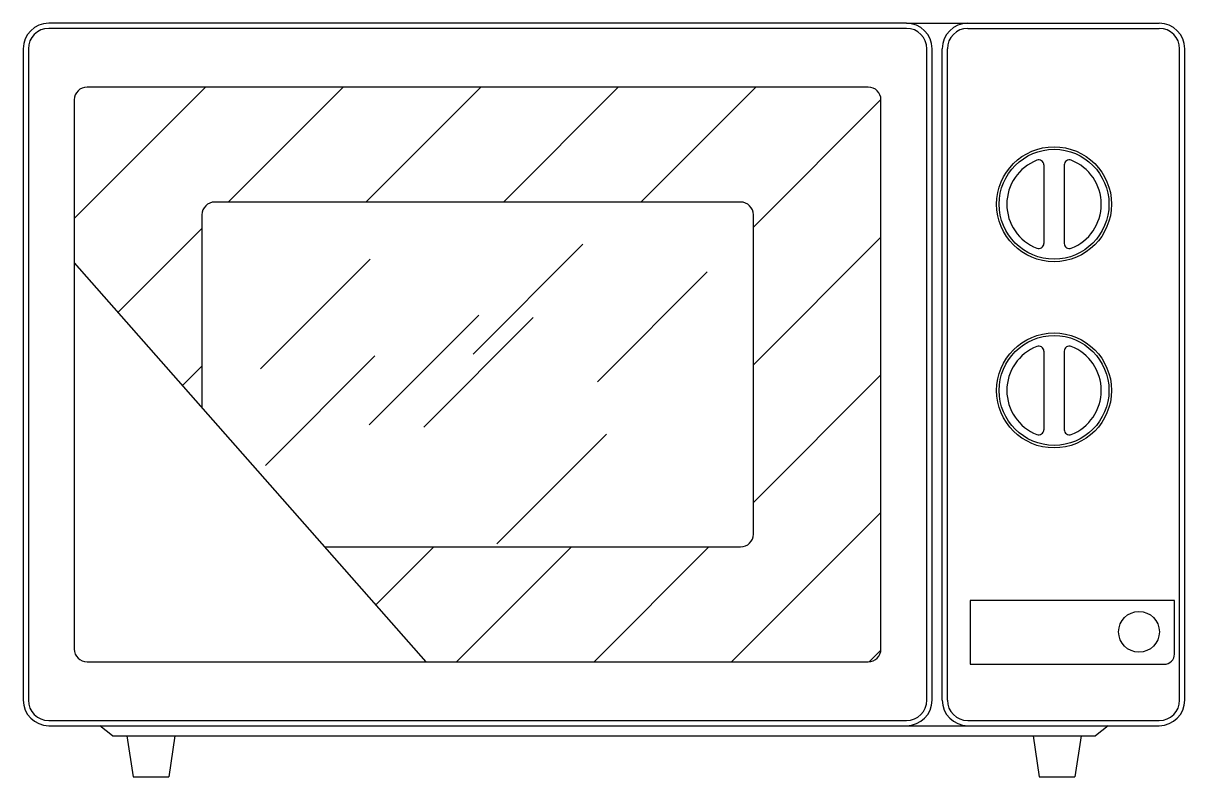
# Model space of a CAD drawing. Header units: millimetres. Extents: x 0 to 455, y 0 to 295.
import ezdxf

# ---------------------------------------------------------------- set-up
doc = ezdxf.new("R2010")
doc.units = ezdxf.units.MM

msp = doc.modelspace()

# ---------------------------------------------------------------- linework, layer by layer
at = {"color": 7}
for p, q in [((346, 295), (10, 295)), ((346, 293), (10, 293)), ((346, 295), (383.37, 295)), ((370, 295), (445, 295)), ((370, 293), (445, 293)), ((0, 285), (0, 30)), ((2, 285), (2, 30)), ((354, 30), (354, 285)), ((356, 30), (356, 285)), ((360, 30), (360, 285)), ((362, 30), (362, 285)), ((453, 30), (453, 285)), ((455, 30), (455, 285)), ((20, 218.55), (71.45, 270)), ((331, 270), (25, 270)), ((80.33, 225), (125.33, 270)), ((134.21, 225), (179.21, 270)), ((188.09, 225), (233.09, 270)), ((241.97, 225), (286.97, 270)), ((20, 265), (20, 50)), ((286, 215.15), (336, 265.14)), ((336, 50), (336, 265)), ((399.8, 239.51), (399.8, 208.77)), ((407.8, 239.51), (407.8, 208.77)), ((281, 225), (75, 225)), ((70, 220), (70, 144.5)), ((286, 95), (286, 220)), ((37.12, 181.79), (70, 214.67)), ((286, 161.27), (336, 211.27)), ((176.21, 165.5), (219.16, 208.45)), ((20, 201.21), (157.72, 45)), ((92.98, 159.7), (135.92, 202.65)), ((224.99, 154.67), (267.94, 197.62)), ((135.48, 137.74), (178.43, 180.68)), ((156.86, 136.88), (199.8, 179.82)), ((94.84, 121.87), (137.78, 164.82)), ((399.8, 166.61), (399.8, 135.87)), ((407.8, 166.61), (407.8, 135.87)), ((62.36, 153.16), (70, 160.79)), ((286, 107.38), (336, 157.38)), ((185.51, 91.23), (228.45, 134.18)), ((277.5, 45), (336, 103.5)), ((118.05, 90), (281, 90)), ((138.1, 67.25), (160.85, 90)), ((169.73, 45), (214.73, 90)), ((223.62, 45), (268.62, 90)), ((331.4, 45.02), (335.98, 49.6)), ((25, 45), (331, 45)), ((10, 22), (346, 22)), ((10, 20), (346, 20)), ((35, 16), (30, 20)), ((346, 20), (370, 20)), ((370, 22), (445, 22)), ((370, 20), (445, 20)), ((425, 20), (420, 16)), ((35, 16), (65, 16)), ((40.6, 16), (43, 0)), ((59.4, 16), (57, 0)), ((65, 16), (390, 16)), ((390, 16), (420, 16)), ((395.6, 16), (398, 0)), ((414.4, 16), (412, 0)), ((43, 0), (57, 0)), ((398, 0), (412, 0))]:
    msp.add_line(p, q, dxfattribs=at)
msp.add_lwpolyline([(370.97, 44.04), (446.97, 44.04, 0.414214), (450.97, 48.04), (450.97, 69.04), (370.97, 69.04)], format="xyb", close=True, dxfattribs=at)
for centre, radius in [((403.8, 224.14), 22.5), ((403.8, 224.14), 21.5), ((403.8, 151.24), 22.5), ((403.8, 151.24), 21.5), ((437.07, 56.75), 7.98)]:
    msp.add_circle(centre, radius, dxfattribs=at)
for centre, radius, start, end in [((10, 285), 10, 90, 180), ((10, 285), 8, 90, 180), ((346, 285), 10, 0, 90), ((346, 285), 8, 0, 90), ((370, 285), 10, 90, 180), ((370, 285), 8, 90, 180), ((445, 285), 10, 0, 90), ((445, 285), 8, 0, 90), ((25, 265), 5, 90, 180), ((331, 265), 5, 0, 90), ((403.8, 224.14), 18.5, 111.3237, 248.6763), ((397.8, 239.51), 2, 0, 111.3237), ((409.8, 239.51), 2, 68.6763, 180), ((403.8, 224.14), 18.5, 291.3237, 68.6763), ((75, 220), 5, 90, 180), ((281, 220), 5, 0, 90), ((397.8, 208.77), 2, 248.6763, 0), ((409.8, 208.77), 2, 180, 291.3237), ((403.8, 151.24), 18.5, 111.3237, 248.6763), ((397.8, 166.61), 2, 0, 111.3237), ((409.8, 166.61), 2, 68.6763, 180), ((403.8, 151.24), 18.5, 291.3237, 68.6763), ((397.8, 135.87), 2, 248.6763, 0), ((409.8, 135.87), 2, 180, 291.3237), ((281, 95), 5, 270, 0), ((25, 50), 5, 180, 270), ((331, 50), 5, 270, 0), ((10, 30), 10, 180, 270), ((10, 30), 8, 180, 270), ((346, 30), 8, 270, 0), ((346, 30), 10, 270, 0), ((370, 30), 10, 180, 270), ((370, 30), 8, 180, 270), ((445, 30), 8, 270, 0), ((445, 30), 10, 270, 0)]:
    msp.add_arc(centre, radius, start, end, dxfattribs=at)

doc.saveas('drawing.dxf')
